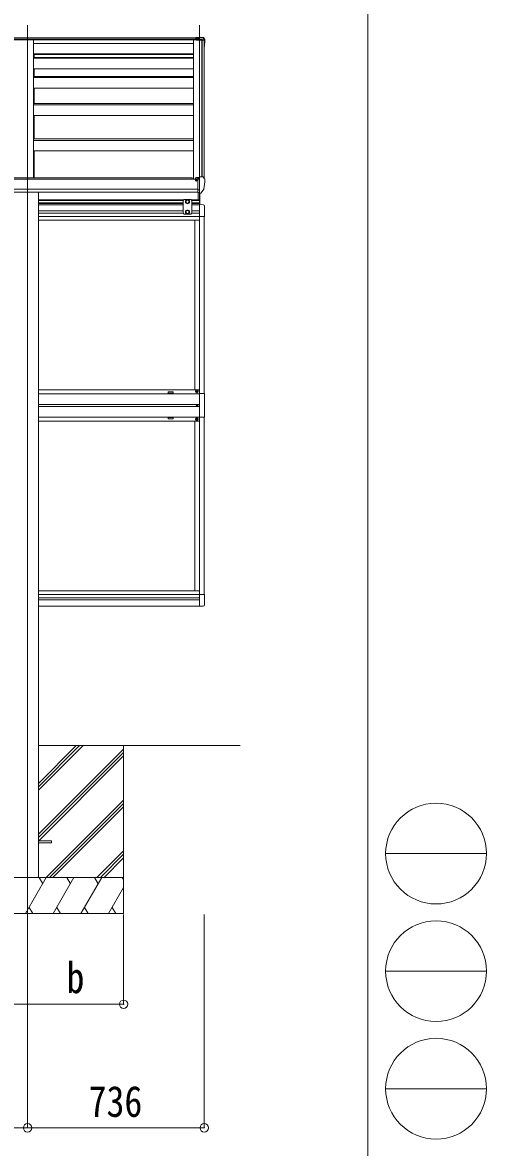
# Model space of a CAD drawing. Units: millimetres at full size; details may follow other scales. Extents: x -9783 to 9892, y -6828 to 6752.
# Drawn here: x 7959 to 9892, y -2488 to 2200 of the extents above; entities that cross this region are included whole.
import ezdxf
from ezdxf.enums import TextEntityAlignment as Align

# ---------------------------------------------------------------- set-up
doc = ezdxf.new("R2010")
doc.units = ezdxf.units.MM
doc.header["$LTSCALE"] = 35
doc.header["$PDMODE"] = 32
doc.header["$PDSIZE"] = 35
for name, color, linetype, lineweight in [('0-0_0', 7, 'Continuous', 9), ('0-1_本体', 4, 'Continuous', 9), ('0-2_部品', 7, 'Continuous', 9), ('0-8_PARTS2', 2, 'Continuous', 9), ('0-A_寸法', 6, 'Continuous', 9), ('1-1_GLASS', 4, 'Continuous', 9), ('1-2_GLASS_SEAL', 7, 'Continuous', 9), ('F-0_240', 7, 'Continuous', 9)]:
    doc.layers.add(name, color=color, linetype=linetype, lineweight=lineweight)
doc.styles.add('ＭＳ ゴシック', font='')
doc.styles.get('ＭＳ ゴシック').set_extended_font_data('MS Gothic')

msp = doc.modelspace()

# ---------------------------------------------------------------- linework, layer by layer
at = {"layer": '0-0_0'}
for p, q in [((8025.49, -813.2), (8865.17, -813.2)), ((8025.49, -998.89), (8211.12, -813.26)), ((8025.49, -984.74), (8196.98, -813.26)), ((8025.49, -970.6), (8182.84, -813.26)), ((8025.49, -1182.73), (8380.29, -827.94)), ((8025.49, -1196.87), (8380.29, -842.08)), ((8380.29, -813.26), (8380.29, -1513.26)), ((8026.91, -1209.6), (8380.29, -856.22)), ((8057.1, -1363.26), (8380.29, -1040.07)), ((8071.24, -1363.26), (8380.29, -1054.21)), ((8085.39, -1363.26), (8380.29, -1068.35)), ((8269.23, -1363.26), (8380.29, -1252.2)), ((8283.38, -1363.26), (8380.29, -1266.34)), ((8297.52, -1364.1), (8380.29, -1281.33)), ((8380.29, -1363.26), (7580.29, -1363.26)), ((7971.45, -1513.26), (8058.05, -1363.26)), ((8043.05, -1389.24), (8028.05, -1363.25)), ((8086.92, -1513.26), (8173.52, -1363.26)), ((8158.52, -1389.24), (8143.52, -1363.26)), ((8202.39, -1513.26), (8288.99, -1363.26)), ((8258.99, -1363.26), (8273.99, -1389.24)), ((8317.86, -1513.26), (8380.29, -1405.12)), ((8374.46, -1363.26), (8380.29, -1373.36)), ((7986.45, -1487.28), (8001.45, -1513.26)), ((8101.92, -1487.28), (8116.92, -1513.26)), ((8217.39, -1487.28), (8232.39, -1513.26)), ((8332.86, -1487.28), (8347.86, -1513.26)), ((7580.29, -1513.26), (8380.29, -1513.26))]:
    msp.add_line(p, q, dxfattribs=at)
at = {"layer": '0-1_本体'}
for p, q in [((7280.79, 2136.49), (8680.79, 2136.49)), ((8680.79, 2134.91), (7280.79, 2134.91)), ((8684.29, 2129.29), (7280.79, 2129.29)), ((8684.29, 2128.38), (7280.79, 2128.38)), ((8005.29, 2128.38), (8005.29, 1553.58)), ((8671.29, 2113.18), (8005.29, 2113.18)), ((8671.29, 2128.38), (8671.29, 1547.16)), ((8706.59, 1556.97), (8706.59, 2126.82)), ((8707.29, 2126.82), (8707.29, 1556.97)), ((8715.34, 2126.4), (8707.51, 2126.81)), ((8716.28, 2125.56), (8716.3, 1550.43)), ((8671.29, 2069.65), (8005.29, 2069.65)), ((8671.29, 2068.57), (8005.29, 2068.57)), ((8671.29, 2067.27), (8005.29, 2067.27)), ((8007.79, 2054.02), (8007.79, 2067.22)), ((8005.29, 2054.08), (8671.29, 2054.08)), ((8005.29, 2051.5), (8671.29, 2051.5)), ((8005.29, 2006.76), (8671.29, 2006.76)), ((8005.29, 1975.29), (8671.29, 1975.29)), ((8005.29, 1971.31), (8671.29, 1971.31)), ((8007.79, 1975.23), (8007.79, 2006.71)), ((8005.29, 1926.86), (8671.29, 1926.86)), ((8007.79, 1862.38), (8007.79, 1926.8)), ((8005.29, 1862.43), (8671.29, 1862.43)), ((8005.29, 1857.06), (8671.29, 1857.06)), ((8005.29, 1813), (8671.29, 1813)), ((8007.79, 1715.74), (8007.79, 1812.94)), ((8005.29, 1715.8), (8671.29, 1715.8)), ((8005.29, 1709.04), (8671.29, 1709.04)), ((8005.29, 1665.47), (8671.29, 1665.47)), ((8007.79, 1553.52), (8007.79, 1665.41)), ((8689.79, 1547.16), (7270.79, 1547.16)), ((8666.29, 1553.58), (7294.29, 1553.58)), ((8666.29, 1547.16), (8666.29, 1553.5)), ((7270.79, 1505.57), (8689.79, 1505.57)), ((8689.79, 1493.72), (7270.79, 1493.74)), ((8025.49, 1493.72), (8025.49, -1363.26))]:
    msp.add_line(p, q, dxfattribs=at)
msp.add_circle((8682.32, 1542.06), 3, dxfattribs=at)
msp.add_arc((8715.29, 2125.4), 1, 6.67014, 87, dxfattribs=at)
at = {"layer": '0-2_部品'}
for p, q in [((8680.79, 2137.62), (8696.29, 2138.56)), ((8680.79, 2137.62), (8680.79, 2136.85)), ((8680.79, 2136.85), (8680.79, 2136.12)), ((8680.79, 2135.73), (8696.29, 2136.55)), ((8680.79, 2136.12), (8680.79, 2135.73)), ((8680.79, 2135.73), (8680.79, 2133.33)), ((8680.79, 2133.33), (8684.29, 2133.51)), ((8680.79, 2132.03), (8680.79, 2133.33)), ((8680.79, 2132.03), (8684.29, 2132.03)), ((8707.39, 2128.32), (8684.29, 2129.72)), ((8684.29, 2129.72), (8684.29, 2126.82)), ((8707.35, 2126.82), (8684.29, 2126.82)), ((8696.29, 2138.56), (8700.33, 2138.32)), ((8696.29, 2137.79), (8696.29, 2138.56)), ((8696.29, 2138.56), (8696.29, 2137.79)), ((8696.29, 2137.79), (8696.29, 2137.07)), ((8696.29, 2134.15), (8696.29, 2136.55)), ((8712.08, 2135.71), (8696.29, 2136.55)), ((8706.25, 2137.95), (8712.5, 2137.57)), ((8715.37, 2126.4), (8707.35, 2126.82)), ((8707.39, 2128.98), (8715.44, 2128.59)), ((8707.39, 2128.32), (8715.44, 2127.9)), ((8711.94, 2136.84), (8711.94, 2136.11)), ((8712.08, 2135.71), (8716.5, 2128.3)), ((8713.26, 2137.15), (8717.74, 2130.72)), ((8716.79, 2124.23), (8716.79, 2124.91)), ((8717.74, 2130.72), (8717.74, 2127.19)), ((8718.29, 2128.99), (8718.29, 2124.91)), ((8718.29, 2124.23), (8718.29, 2124.91)), ((8679.79, 1551.12), (8679.79, 1547.16)), ((8694.79, 1552.29), (8680.79, 1552.23)), ((8684.29, 1552.25), (8684.29, 1554.14)), ((8685.12, 1554.56), (8694.79, 1555.28)), ((8689.79, 1547.24), (8696.29, 1547.64)), ((8694.79, 1556.06), (8696.29, 1556.06)), ((8694.79, 1556.06), (8694.79, 1549.89)), ((8696.29, 1488.47), (8696.29, 1556.97)), ((8711.38, 1556.41), (8715.45, 1550.6)), ((8718.29, 1547.6), (8718.29, 1546.97)), ((8684.79, 1542.06), (8684.49, 1542.06)), ((8685.32, 1542.06), (8684.79, 1542.06)), ((8703.92, 1490.29), (8713.66, 1505.67)), ((8689.79, 1491.67), (8695.29, 1491.67)), ((8695.79, 1490.67), (8695.29, 1491.67)), ((8696.29, 1490.67), (8695.79, 1490.67)), ((8697.79, 1488.57), (8696.29, 1488.47)), ((8697.79, 1488.57), (8701.5, 1488.79))]:
    msp.add_line(p, q, dxfattribs=at)
at = {"layer": '0-2_部品', "color": 4}
for p, q in [((8025.49, -1209.6), (8080.29, -1209.6)), ((8025.49, -1218.6), (8080.29, -1218.6)), ((8080.29, -1209.6), (8080.29, -1218.6))]:
    msp.add_line(p, q, dxfattribs=at)
at = {"layer": '0-2_部品'}
for points in [[(8696.29, 2134.15), (8684.29, 2133.73), (8684.29, 2130.36)], [(8707.39, 2128.98), (8684.29, 2130.36), (8684.29, 2129.72)], [(8696.29, 2136.55), (8696.29, 2137.07), (8696.29, 2137.79)], [(8712.5, 2137.57), (8712.38, 2137.57), (8712.05, 2137.35), (8711.94, 2136.84)], [(8711.94, 2136.11), (8712.01, 2135.9), (8712.08, 2135.71)], [(8685.12, 1554.56), (8684.95, 1554.54), (8684.79, 1554.51), (8684.65, 1554.47), (8684.53, 1554.41), (8684.43, 1554.35), (8684.35, 1554.29), (8684.31, 1554.22), (8684.29, 1554.14)], [(8689.79, 1491.67), (8689.79, 1549.89), (8694.79, 1549.89)], [(8696.29, 1556.97), (8708.29, 1556.97), (8710.62, 1556.83)], [(8679.79, 1543.67), (8679.79, 1542.06), (8679.32, 1542.06)], [(8684.49, 1543.25), (8684.49, 1542.06), (8679.79, 1542.06)], [(8696.29, 1502.36), (8693.13, 1502.77), (8689.79, 1503.2)]]:
    msp.add_lwpolyline(points, dxfattribs=at)
for centre, radius, start, end in [((8715.72, 2341.4), 203.67, 265.66569, 267.33529), ((8712.44, 2136.57), 1, 34.92333, 86.50831), ((8715.29, 2124.91), 1.5, 0.10179, 87.11637), ((8715.29, 2124.91), 2.99, 0.10179, 87.11637), ((8517.78, 2124.58), 199.01, 355.91195, 359.99961), ((8517.78, 2124.23), 199.01, 355.91198, 359.99961), ((8517.79, 2124.23), 200.5, 351.88835, 359.99962), ((8715.03, 2125.39), 3.27, 33.61079, 63.09912), ((8710.56, 1555.83), 1, 35, 86.5), ((8715.29, 1547.6), 3, 0, 87), ((8682.29, 1542.06), 2.5, 28.35764, 180), ((8682.29, 1542.06), 2.5, 0, 28.35764), ((8711.06, 1507.17), 3, 330, 348.16652), ((8525.8, 1546.98), 192.49, 347.8767, 359.9992), ((8701.32, 1491.79), 3, 273.5, 330)]:
    msp.add_arc(centre, radius, start, end, dxfattribs=at)
for centre, major_axis, ratio, start_param, end_param in [((8715.29, 2125.04), (0.11, 3.55), 0.844901, 5.9032824, 6.268104), ((8715.29, 2128.99), (0, -3.01), 0.996195, 1.5707963, 2.1816616), ((8680.79, 1551.13), (0.02, 1.1), 0.906239, 0.0206394, 1.5914357)]:
    msp.add_ellipse(centre, major_axis=major_axis, ratio=ratio, start_param=start_param, end_param=end_param, dxfattribs=at)
at = {"layer": '0-8_PARTS2'}
for p, q in [((7980.29, 2189.81), (7980.26, -1516.7)), ((8696.29, 2189.81), (8696.28, 1436.03))]:
    msp.add_line(p, q, dxfattribs=at)
at = {"layer": '0-A_寸法'}
for p, q in [((7980.29, -2406.08), (7980.29, -1516.68)), ((8380.29, -1891.09), (8380.29, -1516.68)), ((8716.3, -2406.08), (8716.3, -1516.68)), ((7580.29, -1891.09), (8380.29, -1891.09)), ((6050.29, -2406.08), (7980.29, -2406.08)), ((7980.29, -2406.08), (8716.3, -2406.08))]:
    msp.add_line(p, q, dxfattribs=at)
for p in [(8380.29, -1891.09), (7980.29, -2406.08), (8716.3, -2406.08)]:
    msp.add_point(p, dxfattribs=at)
at = {"layer": '1-1_GLASS'}
for p, q in [((7270.78, 1505.57), (8689.77, 1505.57)), ((8689.77, 1493.72), (7270.78, 1493.74)), ((8025.47, 1461.69), (8631.79, 1461.69)), ((8025.47, 1458.19), (8628.79, 1458.19)), ((8660.79, 1461.69), (8696.29, 1461.69)), ((8663.79, 1458.19), (8696.29, 1458.19)), ((8025.47, 1449.19), (8628.79, 1449.19)), ((8025.47, 1445.69), (8628.79, 1445.69)), ((8628.79, 1440.69), (8025.47, 1440.69)), ((8025.47, 1414.69), (8628.79, 1414.69)), ((8663.79, 1449.19), (8696.29, 1449.19)), ((8663.79, 1445.69), (8696.29, 1445.69)), ((8696.29, 1440.69), (8663.79, 1440.69)), ((8663.79, 1414.69), (8696.29, 1414.69)), ((8696.29, 1441.39), (8696.29, 604.19)), ((8025.47, 1405.69), (8628.79, 1405.69)), ((8696.29, 1392.19), (8025.47, 1392.19)), ((8025.47, 1376.19), (8696.29, 1376.19)), ((8663.79, 1405.69), (8696.29, 1405.69)), ((8676.29, 1376.19), (8676.29, 669.19)), ((8676.29, 1376.19), (8676.29, 669.19)), ((8716.29, 1391.99), (8716.29, 653.39)), ((8025.47, 669.19), (8696.29, 669.19)), ((8696.29, 653.19), (8025.47, 653.19)), ((8025.47, 608.63), (8696.29, 608.63)), ((8696.29, 599.63), (8025.47, 599.63)), ((8696.29, 604.39), (8696.29, -232.81)), ((8696.29, 555.19), (8025.47, 555.19)), ((8025.47, 539.19), (8696.29, 539.19)), ((8676.29, 539.19), (8676.29, -167.81)), ((8676.29, 539.19), (8676.29, -167.81)), ((8716.29, 554.99), (8716.29, -183.61)), ((8025.47, -167.81), (8696.29, -167.81)), ((8696.29, -183.81), (8025.47, -183.81)), ((8696.29, -167.81), (8696.29, -183.81)), ((8025.47, -197.31), (8696.29, -197.31)), ((8025.47, -206.31), (8696.29, -206.31)), ((8025.47, -232.31), (8696.29, -232.31))]:
    msp.add_line(p, q, dxfattribs=at)
for points in [[(8566.29, 656.19), (8586.29, 656.19), (8586.29, 661.19), (8566.29, 661.19)], [(8566.29, 554.19), (8586.29, 554.19), (8586.29, 549.19), (8566.29, 549.19)]]:
    msp.add_lwpolyline(points, close=True, dxfattribs=at)
at = {"layer": '1-2_GLASS_SEAL'}
for p, q in [((8632.79, 1462.69), (8628.79, 1458.69)), ((8628.79, 1458.69), (8628.79, 1405.19)), ((8659.79, 1462.69), (8632.79, 1462.69)), ((8659.79, 1462.69), (8663.79, 1458.69)), ((8663.79, 1405.19), (8663.79, 1458.69)), ((8690.79, 1461.69), (8690.79, 1490.89)), ((8696.29, 1487.69), (8696.29, 1441.18)), ((8697.79, 1441.18), (8697.79, 1487.79)), ((8646.29, 1417.7), (8639.79, 1413.94)), ((8639.79, 1413.94), (8639.79, 1406.44)), ((8652.79, 1413.94), (8646.29, 1417.7)), ((8652.79, 1406.44), (8652.79, 1413.94)), ((8696.29, 1441.19), (8711.58, 1440.39)), ((8716.79, 1434.9), (8716.79, 1391.99)), ((8632.79, 1401.19), (8628.79, 1405.19)), ((8659.79, 1401.19), (8632.79, 1401.19)), ((8639.79, 1406.44), (8646.29, 1402.68)), ((8646.29, 1402.68), (8652.79, 1406.44)), ((8659.79, 1401.19), (8663.79, 1405.19)), ((8696.29, 1391.99), (8716.79, 1391.99)), ((8683.79, 663.69), (8682.79, 663.69)), ((8686.79, 662.69), (8687.79, 662.69)), ((8685.06, 604.78), (8684.24, 604.78)), ((8687.52, 605.6), (8688.34, 605.6)), ((8683.79, 546.69), (8682.79, 546.69)), ((8686.79, 547.69), (8687.79, 547.69)), ((8696.29, -183.61), (8716.79, -183.61)), ((8716.79, -226.52), (8716.79, -183.61)), ((8696.29, -232.81), (8711.58, -232.01))]:
    msp.add_line(p, q, dxfattribs=at)
for points in [[(8639.79, 1457.44), (8646.29, 1461.2), (8652.79, 1457.44)], [(8652.79, 1457.44), (8652.79, 1449.94), (8646.29, 1446.18), (8639.79, 1449.94), (8639.79, 1457.44)], [(8682.79, 663.69), (8682.79, 662.69), (8683.79, 662.69)], [(8685.79, 664.69), (8685.79, 665.69), (8684.79, 665.69), (8684.79, 664.69)], [(8684.79, 661.69), (8684.79, 660.69), (8685.79, 660.69), (8685.79, 661.69)], [(8687.79, 662.69), (8687.79, 663.69), (8686.79, 663.69)], [(8696.29, 654.19), (8716.99, 654.19), (8716.99, 556.19), (8696.29, 556.19)], [(8684.24, 604.78), (8684.24, 605.6), (8685.06, 605.6)], [(8685.88, 606.42), (8685.88, 607.24), (8686.7, 607.24), (8686.7, 606.42)], [(8686.7, 603.96), (8686.7, 603.14), (8685.88, 603.14), (8685.88, 603.96)], [(8688.34, 605.6), (8688.34, 604.78), (8687.52, 604.78)], [(8682.79, 546.69), (8682.79, 547.69), (8683.79, 547.69)], [(8684.79, 548.69), (8684.79, 549.69), (8685.79, 549.69), (8685.79, 548.69)], [(8685.79, 545.69), (8685.79, 544.69), (8684.79, 544.69), (8684.79, 545.69)], [(8687.79, 547.69), (8687.79, 546.69), (8686.79, 546.69)]]:
    msp.add_lwpolyline(points, dxfattribs=at)
for centre, radius in [((8646.29, 1453.69), 8.5), ((8646.29, 1453.69), 7.5), ((8646.29, 1453.69), 6.5), ((8646.29, 1410.19), 8.5), ((8646.29, 1410.19), 7.5), ((8646.29, 1410.19), 6.5), ((8685.29, 663.19), 5.9), ((8686.29, 605.19), 3.75), ((8685.29, 547.19), 5.9)]:
    msp.add_circle(centre, radius, dxfattribs=at)
for centre, radius, start, end in [((8711.29, 1434.9), 5.5, 0, 87), ((8683.79, 664.69), 1, 270, 0), ((8683.79, 661.69), 1, 0, 90), ((8686.79, 664.69), 1, 180, 270), ((8686.79, 661.69), 1, 90, 180), ((8685.06, 606.42), 0.82, 270, 0), ((8685.06, 603.96), 0.82, 0, 90), ((8687.52, 606.42), 0.82, 180, 270), ((8687.52, 603.96), 0.82, 90, 180), ((8683.79, 548.69), 1, 270, 0), ((8683.79, 545.69), 1, 0, 90), ((8686.79, 548.69), 1, 180, 270), ((8686.79, 545.69), 1, 90, 180), ((8711.29, -226.52), 5.5, 273, 0)]:
    msp.add_arc(centre, radius, start, end, dxfattribs=at)
at = {"layer": 'F-0_240', "color": 5}
msp.add_line((9396.97, 6751.9), (9396.97, -6828.1), dxfattribs=at)
at = {"layer": 'F-0_240', "color": 4}
for p, q in [((9471.77, -1263.1), (9891.77, -1263.1)), ((9471.77, -1753.1), (9891.77, -1753.1)), ((9471.77, -2243.1), (9891.77, -2243.1))]:
    msp.add_line(p, q, dxfattribs=at)
for centre in [(9681.77, -1263.1), (9681.77, -1753.1), (9681.77, -2243.1)]:
    msp.add_circle(centre, 210, dxfattribs=at)

# ---------------------------------------------------------------- texts
at = {"layer": '0-A_寸法', "color": 7, "style": 'ＭＳ ゴシック', "width": 0.85}
for s, p in [('b', (8142.29, -1883.09)), ('736', (8234.3, -2399.08))]:
    msp.add_text(s, height=129, dxfattribs=at).set_placement(p, align=Align.BOTTOM_LEFT)

doc.saveas('drawing.dxf')
